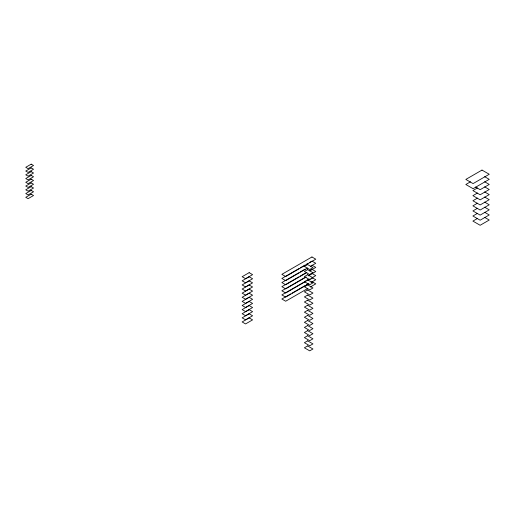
<?xml version="1.0" encoding="UTF-8"?>
<svg xmlns="http://www.w3.org/2000/svg" width="515" height="515" viewBox="0 0 515 515"><rect width="100%" height="100%" fill="white"/><g stroke="black" fill="none" stroke-linecap="round" stroke-linejoin="round"><path stroke-width="0.77" d="M298.951 268.585L281.86 278.454L285.683 280.662L307.564 268.032M300.322 267.794L305.112 265.032M306.476 264.24L307.848 263.455M309.212 262.663L311.266 261.478M298.951 272.699L281.86 282.568L285.683 284.776L306.882 272.538M300.322 271.907L305.112 269.145M310.3 266.448L315.772 263.287L311.948 261.079M298.951 276.812L281.86 286.681L285.683 288.889L306.2 277.044M300.322 276.021L305.112 273.253M309.895 270.491L311.266 269.699M309.618 270.954L315.772 267.401L311.948 265.193M305.112 277.366L281.86 290.795L285.683 293.003L306.2 281.158M309.212 274.997L311.266 273.813M470.543 181.776L465.824 184.499L473.073 188.69L489.25 179.349L484.634 176.684M308.247 275.86L315.772 271.514L311.948 269.306M304.423 281.872L281.86 294.908L285.683 297.116L308.936 283.688M307.564 280.366L310.3 278.789M311.672 277.997L315.772 275.628L311.948 273.42M290.75 293.885L281.86 299.015L285.683 301.224L307.564 288.593M292.114 293.093L305.112 285.593M306.476 284.801L307.848 284.016M310.983 282.503L315.772 279.742L312.586 277.9M477.45 187.956L472.899 190.589L480.147 194.773L489.25 189.514L484.634 186.855M310.3 287.01L315.772 283.855L311.948 281.647M477.45 193.041L472.899 195.668L480.147 199.852L489.25 194.599L484.634 191.941M477.45 198.127L472.899 200.753L480.147 204.938L489.25 199.685L484.634 197.02M477.45 203.213L472.899 205.839L480.147 210.023L489.25 204.77L484.634 202.105M477.45 208.298L472.899 210.925L480.147 215.109L489.25 209.85L484.634 207.191M477.45 213.377L472.899 216.004L480.147 220.195L489.25 214.935L484.634 212.277M477.45 218.463L472.899 221.09L480.147 225.274L489.25 220.021L484.634 217.356M484.634 181.769L489.25 184.434L480.147 189.687L475.538 187.022M31.196 164.15L25.75 167.298L28.093 168.65L33.539 165.502L31.196 164.15M31.196 167.903L25.75 171.051L28.093 172.403L33.539 169.255L31.196 167.903M31.196 171.656L25.75 174.797L28.093 176.149L33.539 173.008L31.196 171.656M31.196 175.409L25.75 178.551L28.093 179.902L33.539 176.761L31.196 175.409M31.196 179.162L25.75 182.304L28.093 183.655L33.539 180.514L31.196 179.162M31.196 182.909L25.75 186.057L28.093 187.409L33.539 184.267L31.196 182.909M31.196 186.662L25.75 189.81L28.093 191.162L33.539 188.014L31.196 186.662M31.196 190.415L25.75 193.563L28.093 194.915L33.539 191.767L31.196 190.415M31.196 194.168L25.75 197.309L28.093 198.661L33.539 195.52L31.196 194.168M249.157 272.66L242.134 276.716L245.565 278.692L252.588 274.643L249.157 272.66M249.157 276.774L242.134 280.83L245.565 282.806L252.588 278.757L249.157 276.774M249.157 280.887L242.134 284.937L245.565 286.919L252.588 282.864L249.157 280.887M249.157 285.001L242.134 289.05L245.565 291.033L252.588 286.977L249.157 285.001M249.157 289.108L242.134 293.164L245.565 295.147L252.588 291.091L249.157 289.108M249.157 293.222L242.134 297.277L245.565 299.254L252.588 295.204L249.157 293.222M311.948 256.972L281.86 274.341L285.683 276.549L315.772 259.18L311.948 256.972M249.157 297.335L242.134 301.391L245.565 303.367L252.588 299.318L249.157 297.335M307.629 264.555L304.391 266.429L309.721 269.506L312.959 267.633L307.629 264.555M249.157 301.449L242.134 305.504L245.565 307.481L252.588 303.425L249.157 301.449M307.629 269.641L304.391 271.508L309.721 274.585L312.959 272.718L307.629 269.641M482.001 170.079L465.824 179.42L473.073 183.604L489.25 174.263L482.001 170.079M249.157 305.562L242.134 309.612L245.565 311.594L252.588 307.539L249.157 305.562M307.629 274.727L304.391 276.594L309.721 279.671L312.959 277.804L307.629 274.727M249.157 309.67L242.134 313.725L245.565 315.708L252.588 311.652L249.157 309.67M307.629 279.812L304.391 281.679L309.721 284.756L312.959 282.889L307.629 279.812M249.157 313.783L242.134 317.839L245.565 319.821L252.588 315.766L249.157 313.783M249.157 317.897L242.134 321.952L245.565 323.929L252.588 319.879L249.157 317.897M307.629 284.892L304.391 286.765L309.721 289.842L312.959 287.969L307.629 284.892M307.629 289.977L304.391 291.844L309.721 294.921L312.959 293.054L307.629 289.977M307.629 295.063L304.391 296.93L309.721 300.007L312.959 298.14L307.629 295.063M307.629 300.148L304.391 302.015L309.721 305.092L312.959 303.226L307.629 300.148M307.629 305.228L304.391 307.101L309.721 310.178L312.959 308.305L307.629 305.228M307.629 310.313L304.391 312.18L309.721 315.257L312.959 313.39L307.629 310.313M307.629 315.399L304.391 317.266L309.721 320.343L312.959 318.476L307.629 315.399M307.629 320.485L304.391 322.351L309.721 325.428L312.959 323.562L307.629 320.485M307.629 325.564L304.391 327.437L309.721 330.514L312.959 328.641L307.629 325.564M307.629 330.649L304.391 332.516L309.721 335.593L312.959 333.726L307.629 330.649M307.629 335.735L304.391 337.602L309.721 340.679L312.959 338.812L307.629 335.735M307.629 340.821L304.391 342.687L309.721 345.765L312.959 343.898L307.629 340.821M307.629 345.906L304.391 347.773L309.721 350.85L312.959 348.983L307.629 345.906"/></g></svg>
